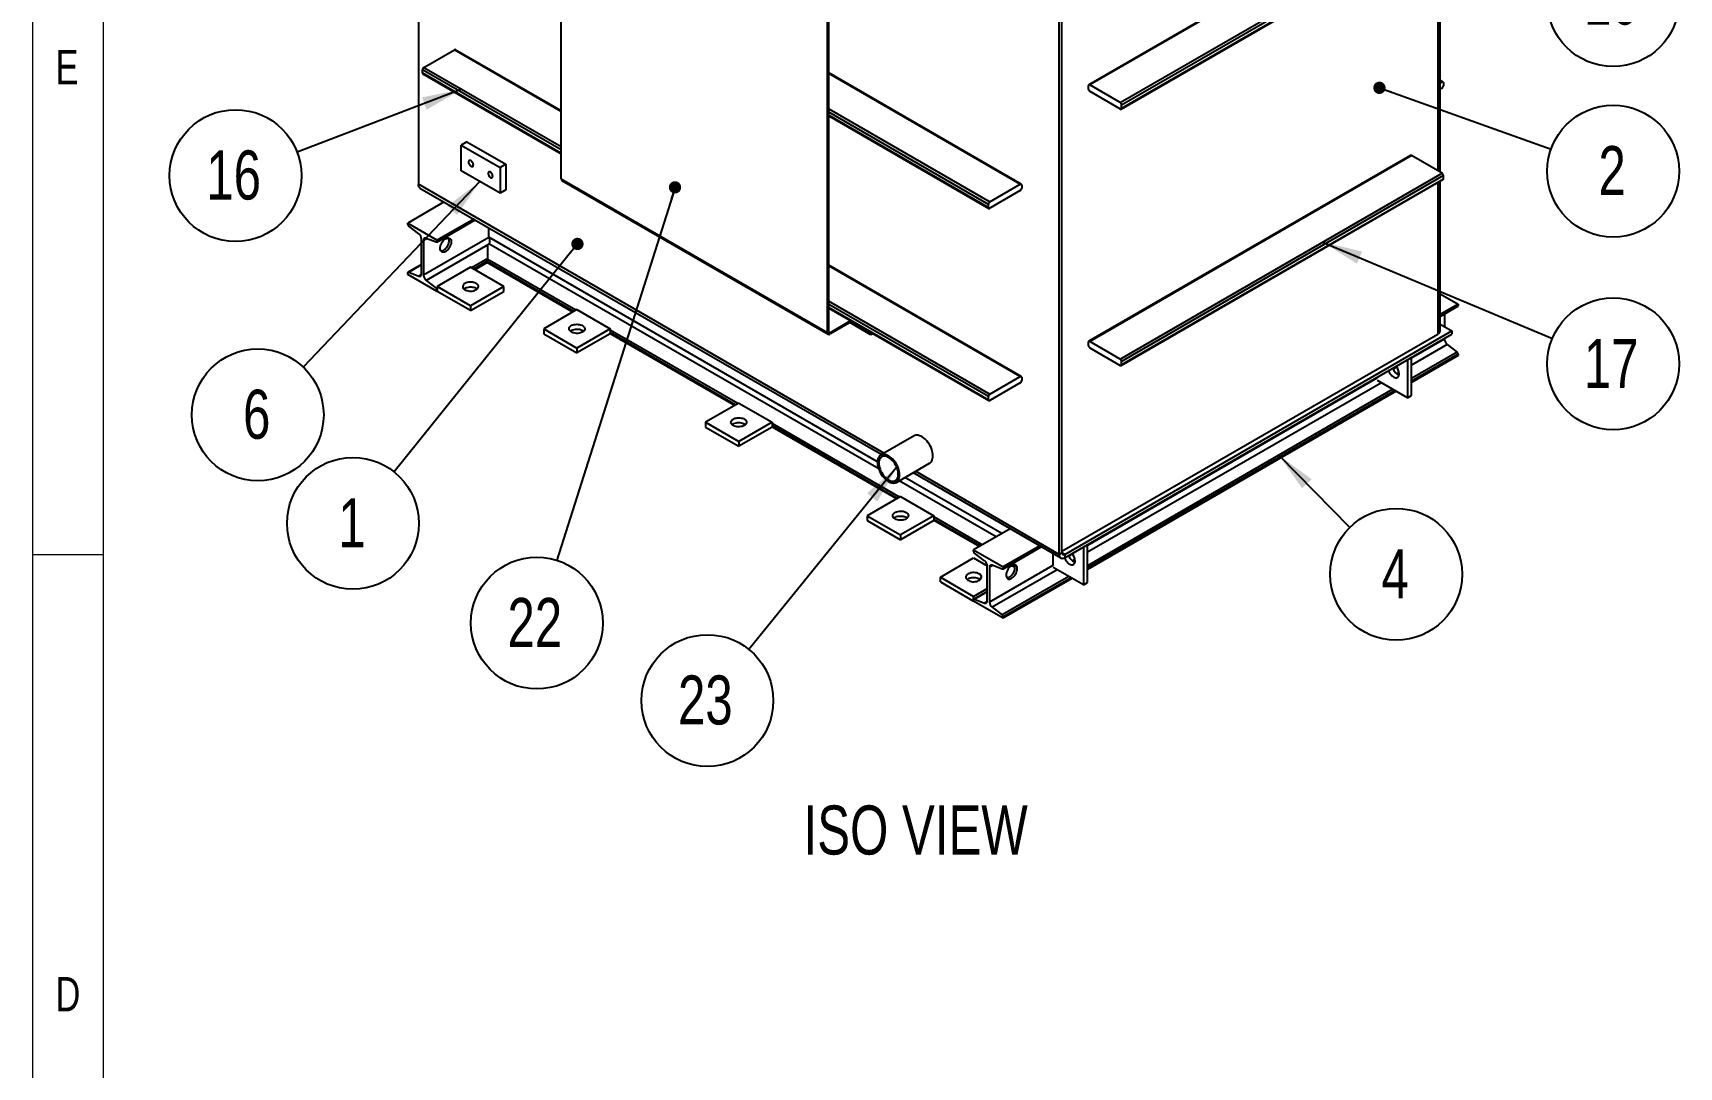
# Model space of a CAD drawing. Header units: inches. Extents: x 1 to 529, y 1 to 374.
# Drawn here: x 0.6 to 112.5, y 215.3 to 285.6 of the extents above; entities that cross this region are included whole.
import ezdxf

# ---------------------------------------------------------------- set-up
doc = ezdxf.new("R2010")
doc.units = ezdxf.units.IN
doc.header["$LTSCALE"] = 32
doc.header["$MEASUREMENT"] = 0
doc.layers.add('FORMAT', color=7, linetype='Continuous')
doc.styles.add('SLDTEXTSTYLE0', font='TXT', dxfattribs={"width": 0.75})
doc.dimstyles.new('SLDDIMSTYLE5', dxfattribs={"dimtxt": 0.18, "dimasz": 2.71875, "dimexe": 0, "dimexo": 0.0625, "dimgap": 0, "dimtad": 0, "dimtih": 1, "dimtoh": 1, "dimdec": 0, "dimrnd": 1e-09, "dimzin": 0, "dimdsep": 46, "dimtxsty": 'Standard', "dimsah": 1, "dimcen": 0.09, "dimadec": 0, "dimazin": 0, "dimtfac": 2.71875, "dimtdec": 0, "dimtofl": 0, "dimtmove": 0, "dimatfit": 3, "dimfxl": 0, "dimfrac": 2, "dimtolj": 1, "dimtzin": 0, "dimarcsym": 0})
doc.dimstyles.new('SLDDIMSTYLE6', dxfattribs={"dimtxt": 0.18, "dimasz": 0.836538, "dimexe": 0, "dimexo": 0.0625, "dimgap": 0, "dimtad": 0, "dimtih": 1, "dimtoh": 1, "dimdec": 0, "dimrnd": 1e-09, "dimzin": 0, "dimdsep": 46, "dimtxsty": 'Standard', "dimblk1": 'DOT', "dimblk2": 'DOT', "dimsah": 1, "dimcen": 0.09, "dimadec": 0, "dimazin": 0, "dimtfac": 0.836538, "dimtdec": 0, "dimtofl": 0, "dimtmove": 0, "dimatfit": 3, "dimldrblk": 'DOT', "dimfxl": 0, "dimfrac": 2, "dimtolj": 1, "dimtzin": 0, "dimarcsym": 0})

# ---------------------------------------------------------------- blocks, each defined once
blk = doc.blocks.new('Drawing View43')
at = {"color": 7, "linetype": 'Continuous', "lineweight": 25}
for p, q in [((-7.24, 11.42), (-7.24, -36.4)), ((36.31, -61.55), (36.31, -5.86)), ((36.5, -61.44), (36.5, -5.75)), ((2.47, -36.02), (2.47, -12.9)), ((60.19, -17.01), (38.32, -29.64)), ((60.26, -17.02), (38.39, -29.65)), ((40.46, -30.85), (62.34, -18.22)), ((40.53, -31.29), (62.4, -18.66)), ((62.43, -18.38), (40.56, -31.01)), ((40.56, -31.23), (62.43, -18.6)), ((62.05, -18.86), (62.05, -35.47)), ((62.21, -35.56), (62.21, -18.77)), ((20.57, -46.47), (20.57, -23.35)), ((20.65, -46.42), (20.65, -23.31)), ((-6.87, -28.45), (-4.79, -27.26)), ((2.47, -31.45), (-4.79, -27.26)), ((2.47, -31.4), (-4.73, -27.25)), ((-6.96, -28.83), (-6.96, -28.62)), ((2.47, -34.06), (-6.96, -28.62)), ((-6.96, -28.83), (2.47, -34.28)), ((-6.93, -28.9), (2.47, -34.32)), ((-6.87, -28.45), (2.47, -33.84)), ((33.74, -36.39), (20.65, -28.83)), ((33.67, -36.4), (20.65, -28.88)), ((38.29, -29.7), (38.29, -29.92)), ((40.46, -30.85), (38.39, -29.65)), ((38.39, -30.08), (40.46, -31.28)), ((62.4, -29.43), (62.21, -29.31)), ((62.34, -29.43), (62.21, -29.36)), ((62.21, -29.51), (62.34, -29.43)), ((62.34, -29.87), (62.21, -29.94)), ((62.43, -29.49), (62.43, -29.71)), ((20.65, -31.27), (31.6, -37.6)), ((40.56, -31.23), (40.56, -31.01)), ((31.51, -37.76), (20.65, -31.49)), ((20.65, -31.71), (31.51, -37.98)), ((20.65, -31.75), (31.53, -38.04)), ((-3.94, -33.52), (-4.32, -33.73)), ((-3.94, -33.52), (-1.3, -35.04)), ((-4.32, -33.73), (-1.68, -35.26)), ((-4.32, -35.48), (-4.32, -33.73)), ((60.19, -34.43), (38.32, -47.06)), ((60.26, -34.44), (38.39, -47.07)), ((62.34, -35.64), (60.26, -34.44)), ((-1.68, -37), (-4.32, -35.48)), ((-1.3, -35.04), (-1.68, -35.26)), ((-1.68, -35.26), (-1.68, -37)), ((-1.3, -35.04), (-1.3, -36.78)), ((40.46, -48.27), (62.34, -35.64)), ((62.43, -35.8), (40.56, -48.43)), ((62.43, -36.02), (62.43, -35.8)), ((24.4, -54.67), (-7.24, -36.4)), ((-7.13, -36.65), (24.25, -54.76)), ((-1.3, -36.78), (-1.68, -37)), ((2.47, -36.02), (20.57, -46.47)), ((2.52, -36.13), (20.62, -46.58)), ((31.6, -37.6), (33.67, -36.4)), ((33.67, -36.83), (31.6, -38.03)), ((33.77, -36.45), (33.77, -36.67)), ((40.53, -48.71), (62.4, -36.08)), ((40.56, -48.65), (62.43, -36.02)), ((62.05, -36.28), (62.05, -46.58)), ((62.21, -46.36), (62.21, -36.19)), ((-5.48, -37.6), (-7.96, -39.03)), ((31.51, -37.98), (31.51, -37.76)), ((-7.96, -39.03), (-5.95, -40.19)), ((-7.96, -39.12), (-7.96, -39.03)), ((-5.98, -40.33), (-3.37, -38.82)), ((-3.47, -38.76), (-5.95, -40.19)), ((-3.4, -38.8), (-5.95, -40.28)), ((-7.21, -39.77), (-7.89, -39.25)), ((-7.03, -42.49), (-7.03, -40.13)), ((-2.44, -40.01), (-6.89, -42.58)), ((-6.66, -40.08), (-6.89, -40.21)), ((-6.89, -40.21), (-6.89, -42.58)), ((-6.02, -40.33), (-6.7, -40.07)), ((-5.95, -40.19), (-5.95, -40.28)), ((-2.44, -40), (-2.44, -39.36)), ((23.96, -55.25), (-2.44, -40)), ((-2.51, -40.52), (-6.7, -42.93)), ((-2.44, -40.45), (-2.51, -40.52)), ((-2.51, -41.5), (-2.51, -40.52)), ((24.05, -55.74), (-2.44, -40.45)), ((-7.96, -42.52), (-7.96, -42.43)), ((-7.03, -41.85), (-7.94, -42.38)), ((-7.03, -41.88), (-7.89, -42.38)), ((-7.89, -42.38), (-7.21, -42.64)), ((-3.69, -42.04), (-5.95, -43.35)), ((-1.43, -43.35), (-3.69, -42.04)), ((-2.51, -41.43), (-3.63, -42.08)), ((-2.56, -41.63), (-3.48, -42.16)), ((-2.56, -41.72), (-3.41, -42.21)), ((-2.56, -41.72), (-2.56, -41.64)), ((3.32, -45.04), (-2.56, -41.64)), ((3.26, -45.08), (-2.56, -41.72)), ((3.47, -44.95), (-2.51, -41.5)), ((33.74, -49.46), (20.65, -41.9)), ((33.67, -49.46), (20.65, -41.94)), ((-5.95, -43.68), (-7.96, -42.52)), ((-7.03, -42.53), (-7.21, -42.64)), ((-6.7, -42.93), (-6.02, -43.46)), ((-5.95, -43.42), (-6.02, -43.46)), ((-3.69, -44.65), (-5.95, -43.35)), ((-5.95, -43.35), (-5.95, -43.68)), ((-5.95, -43.59), (-5.95, -43.68)), ((-1.43, -43.35), (-3.69, -44.65)), ((-1.43, -43.68), (-1.43, -43.35)), ((-3.69, -44.98), (-5.95, -43.68)), ((-3.69, -44.98), (-1.43, -43.68)), ((-3.69, -44.65), (-3.69, -44.98)), ((20.65, -44.34), (31.6, -50.66)), ((31.51, -50.82), (20.65, -44.56)), ((62.21, -43.84), (63.43, -44.55)), ((63.43, -44.55), (62.21, -45.25)), ((63.43, -44.63), (62.21, -45.34)), ((62.21, -45.38), (63.41, -44.69)), ((63.43, -44.55), (63.43, -44.63)), ((3.54, -44.91), (1.28, -46.22)), ((3.54, -44.91), (5.8, -46.22)), ((20.65, -44.77), (31.51, -51.04)), ((20.65, -44.82), (31.53, -51.1)), ((22.13, -45.68), (20.74, -46.48)), ((22.21, -45.72), (20.74, -46.57)), ((23.51, -46.62), (22.08, -45.8)), ((62.5, -45.21), (62.5, -46.08)), ((1.28, -46.22), (3.54, -47.53)), ((1.28, -46.22), (1.28, -46.55)), ((1.28, -46.55), (3.54, -47.85)), ((5.8, -46.22), (3.54, -47.53)), ((5.8, -46.55), (3.54, -47.85)), ((5.8, -46.22), (5.8, -46.55)), ((14.47, -51.3), (5.8, -46.3)), ((14.32, -51.39), (5.8, -46.47)), ((14.25, -51.43), (5.8, -46.55)), ((20.65, -46.42), (20.57, -46.47)), ((20.74, -46.48), (20.65, -46.42)), ((20.74, -46.48), (20.74, -46.57)), ((23.51, -46.47), (23.51, -46.62)), ((23.59, -46.58), (23.51, -46.62)), ((23.59, -46.51), (23.59, -46.58)), ((36.5, -61.33), (62.05, -46.58)), ((36.69, -61.55), (63, -46.36)), ((36.69, -61.77), (63, -46.58)), ((62.5, -46.93), (60.27, -48.22)), ((62.21, -45.91), (63, -46.36)), ((62.5, -46.86), (62.5, -46.93)), ((63, -46.36), (63, -46.58)), ((3.54, -47.53), (3.54, -47.85)), ((38.29, -47.12), (38.29, -47.34)), ((40.46, -48.27), (38.39, -47.07)), ((38.39, -47.5), (40.46, -48.7)), ((62.68, -47.29), (60.27, -48.68)), ((63.36, -47.81), (60.27, -49.6)), ((63.43, -47.95), (60.27, -49.77)), ((63.43, -48.03), (60.27, -49.86)), ((62.68, -47.29), (63.36, -47.81)), ((63.43, -47.95), (63.43, -48.03)), ((40.56, -48.65), (40.56, -48.43)), ((59.25, -48.81), (59.01, -48.95)), ((59.41, -49.18), (59.25, -49.27)), ((59.99, -48.32), (59.99, -50.9)), ((60.27, -50.74), (60.27, -48.15)), ((31.6, -50.66), (33.67, -49.46)), ((33.67, -49.9), (31.6, -51.1)), ((33.77, -49.52), (33.77, -49.73)), ((57.91, -49.58), (38.24, -60.94)), ((58.21, -49.88), (38.24, -61.4)), ((59, -50.33), (38.24, -62.32)), ((57.91, -49.51), (57.91, -49.58)), ((59.99, -50.9), (57.94, -49.72)), ((14.54, -51.26), (12.27, -52.57)), ((14.54, -51.26), (16.8, -52.57)), ((31.51, -51.04), (31.51, -50.82)), ((59.15, -50.42), (38.24, -62.49)), ((59.22, -50.46), (38.24, -62.57)), ((59.99, -50.9), (60.27, -50.74)), ((12.27, -52.57), (12.27, -52.89)), ((12.27, -52.57), (14.54, -53.87)), ((16.8, -52.57), (14.54, -53.87)), ((16.8, -52.57), (16.8, -52.89)), ((12.27, -52.89), (14.54, -54.2)), ((16.8, -52.89), (14.54, -54.2)), ((25.47, -57.65), (16.8, -52.65)), ((25.31, -57.74), (16.8, -52.82)), ((25.25, -57.77), (16.8, -52.89)), ((26.45, -53.49), (24.18, -54.8)), ((14.54, -53.87), (14.54, -54.2)), ((25.25, -56.65), (27.51, -55.34)), ((36.31, -61.55), (26.54, -55.9)), ((32.04, -60.35), (25.44, -56.54)), ((32.42, -60.13), (25.82, -56.32)), ((26.38, -55.99), (36.42, -61.79)), ((25.53, -57.61), (23.27, -58.92)), ((25.53, -57.61), (27.8, -58.92)), ((23.27, -58.92), (25.53, -60.22)), ((23.27, -58.92), (23.27, -59.24)), ((23.27, -59.24), (25.53, -60.55)), ((27.8, -58.92), (25.53, -60.22)), ((27.8, -59.24), (25.53, -60.55)), ((27.8, -58.92), (27.8, -59.24)), ((31.09, -60.9), (27.8, -58.99)), ((30.94, -60.98), (27.8, -59.17)), ((30.88, -61.02), (27.8, -59.24)), ((25.53, -60.22), (25.53, -60.55)), ((32.98, -59.81), (30.5, -61.24)), ((30.5, -61.24), (32.51, -62.4)), ((30.5, -61.32), (30.5, -61.24)), ((31.25, -61.98), (30.57, -61.46)), ((32.49, -62.54), (35.1, -61.03)), ((34.99, -60.97), (32.51, -62.4)), ((35.07, -61.01), (32.51, -62.48)), ((35.88, -61.48), (35.88, -62.3)), ((36.5, -61.44), (36.31, -61.55)), ((36.69, -61.55), (36.5, -61.44)), ((37.22, -61.53), (36.98, -61.67)), ((37.96, -61.03), (37.96, -63.62)), ((38.24, -63.46), (38.24, -60.87)), ((28.24, -63.09), (30.5, -61.78)), ((30.5, -61.78), (31.43, -62.32)), ((31.43, -64.7), (31.43, -62.34)), ((31.8, -62.29), (31.58, -62.42)), ((35.88, -62.3), (31.58, -64.79)), ((31.58, -62.42), (31.58, -64.79)), ((32.44, -62.54), (31.76, -62.28)), ((36.18, -62.59), (31.76, -65.14)), ((32.51, -62.4), (32.51, -62.48)), ((33.32, -62.43), (33.09, -62.3)), ((33.31, -62.35), (33.16, -62.26)), ((37.96, -63.62), (35.91, -62.44)), ((36.69, -61.55), (36.69, -61.77)), ((37.38, -61.89), (37.22, -61.99)), ((28.24, -63.09), (30.5, -64.4)), ((28.24, -63.42), (28.24, -63.09)), ((28.24, -63.42), (30.5, -64.72)), ((36.97, -63.05), (32.44, -65.66)), ((37.12, -63.14), (32.51, -65.8)), ((37.19, -63.18), (32.51, -65.88)), ((32.73, -63.07), (32.76, -63.09)), ((32.74, -63.1), (32.76, -63.09)), ((32.76, -63.09), (32.76, -63.14)), ((37.96, -63.62), (38.24, -63.46)), ((30.5, -64.4), (31.43, -63.86)), ((30.5, -64.72), (30.5, -64.4)), ((30.5, -64.72), (30.5, -64.64)), ((32.51, -65.88), (30.5, -64.72)), ((31.43, -64.06), (30.53, -64.59)), ((31.43, -64.09), (30.57, -64.58)), ((30.57, -64.58), (31.25, -64.85)), ((31.43, -64.74), (31.25, -64.85)), ((31.76, -65.14), (32.44, -65.66)), ((32.51, -65.8), (32.51, -65.88))]:
    blk.add_line(p, q, dxfattribs=at)
at = {"color": 7, "linetype": 'Continuous', "lineweight": 25, "flags": 128}
for points in [[(-3.82, -34.89), (-3.82, -34.95), (-3.8, -35), (-3.77, -35.05), (-3.74, -35.1), (-3.7, -35.14), (-3.66, -35.17), (-3.62, -35.19), (-3.58, -35.19), (-3.55, -35.18), (-3.52, -35.16), (-3.51, -35.12), (-3.5, -35.08), (-3.51, -35.03), (-3.52, -34.97), (-3.55, -34.92), (-3.58, -34.87), (-3.62, -34.83), (-3.66, -34.8), (-3.7, -34.79), (-3.74, -34.78), (-3.77, -34.79), (-3.8, -34.81), (-3.82, -34.85), (-3.82, -34.89)], [(-2.5, -35.66), (-2.5, -35.71), (-2.48, -35.76), (-2.45, -35.81), (-2.42, -35.86), (-2.38, -35.9), (-2.34, -35.93), (-2.3, -35.95), (-2.26, -35.95), (-2.23, -35.94), (-2.2, -35.92), (-2.19, -35.88), (-2.18, -35.84), (-2.19, -35.79), (-2.2, -35.74), (-2.23, -35.68), (-2.26, -35.64), (-2.3, -35.59), (-2.34, -35.56), (-2.38, -35.55), (-2.42, -35.54), (-2.45, -35.55), (-2.48, -35.58), (-2.5, -35.61), (-2.5, -35.66)], [(-6.7, -40.07), (-6.74, -40.06), (-6.77, -40.06), (-6.81, -40.06), (-6.83, -40.08), (-6.86, -40.1), (-6.87, -40.13), (-6.88, -40.17), (-6.89, -40.21)], [(-5.95, -40.28), (-5.96, -40.29), (-5.96, -40.31), (-5.97, -40.32), (-5.97, -40.33), (-5.98, -40.33), (-6, -40.33), (-6.01, -40.33), (-6.02, -40.33)], [(-5.76, -40.74), (-5.75, -40.67), (-5.74, -40.59), (-5.71, -40.5), (-5.67, -40.42), (-5.63, -40.34), (-5.58, -40.27), (-5.52, -40.2), (-5.46, -40.15), (-5.4, -40.1), (-5.33, -40.07), (-5.27, -40.05), (-5.21, -40.04), (-5.16, -40.05), (-5.11, -40.07), (-5.07, -40.1), (-5.04, -40.15), (-5.02, -40.21), (-5, -40.27), (-5, -40.35), (-5.02, -40.43), (-5.04, -40.51), (-5.07, -40.59), (-5.11, -40.67), (-5.16, -40.75), (-5.21, -40.82), (-5.27, -40.88), (-5.33, -40.93), (-5.4, -40.97), (-5.46, -41), (-5.52, -41.01), (-5.58, -41.01), (-5.63, -41), (-5.67, -40.97), (-5.71, -40.93), (-5.74, -40.88), (-5.75, -40.81), (-5.76, -40.74)], [(-5.71, -40.93), (-5.7, -40.93), (-5.64, -40.92), (-5.57, -40.9), (-5.51, -40.87), (-5.45, -40.82), (-5.39, -40.77), (-5.33, -40.7), (-5.28, -40.63), (-5.23, -40.55), (-5.2, -40.46), (-5.17, -40.38), (-5.15, -40.3), (-5.15, -40.22)], [(-7.96, -42.43), (-7.96, -42.42), (-7.96, -42.4), (-7.95, -42.39), (-7.94, -42.38), (-7.93, -42.37), (-7.92, -42.37), (-7.91, -42.37), (-7.89, -42.38)], [(-7.21, -42.64), (-7.18, -42.65), (-7.14, -42.65), (-7.11, -42.64), (-7.08, -42.63), (-7.06, -42.6), (-7.04, -42.57), (-7.03, -42.54), (-7.03, -42.49)], [(-4.07, -43.13), (-4.13, -43.17), (-4.17, -43.22), (-4.2, -43.26), (-4.22, -43.32), (-4.22, -43.37), (-4.21, -43.42), (-4.18, -43.47), (-4.14, -43.52), (-4.08, -43.56), (-4.02, -43.59), (-3.94, -43.62), (-3.86, -43.64), (-3.77, -43.65), (-3.68, -43.66), (-3.59, -43.65), (-3.5, -43.64), (-3.42, -43.61), (-3.35, -43.58), (-3.28, -43.55), (-3.23, -43.5), (-3.19, -43.46), (-3.17, -43.41), (-3.16, -43.36), (-3.16, -43.3), (-3.18, -43.25), (-3.22, -43.2), (-3.27, -43.16), (-3.33, -43.12), (-3.4, -43.09), (-3.48, -43.07), (-3.57, -43.05), (-3.66, -43.04), (-3.75, -43.04), (-3.84, -43.05), (-3.92, -43.07), (-4, -43.1), (-4.07, -43.13)], [(-4.14, -43.51), (-4.13, -43.5), (-4.07, -43.46)], [(-4.07, -43.46), (-4, -43.42), (-3.92, -43.4), (-3.84, -43.38), (-3.75, -43.37), (-3.66, -43.37), (-3.57, -43.38), (-3.48, -43.39), (-3.4, -43.42), (-3.33, -43.45), (-3.27, -43.49), (-3.24, -43.51)], [(3.92, -46.44), (3.85, -46.47), (3.77, -46.5), (3.68, -46.52), (3.6, -46.53), (3.5, -46.53), (3.42, -46.52), (3.33, -46.5), (3.25, -46.48), (3.18, -46.45), (3.12, -46.41), (3.07, -46.36), (3.03, -46.32), (3.01, -46.27), (3.01, -46.21), (3.02, -46.16), (3.04, -46.11), (3.08, -46.06), (3.13, -46.02), (3.2, -45.98), (3.27, -45.95), (3.35, -45.93), (3.44, -45.92), (3.53, -45.91), (3.62, -45.92), (3.71, -45.93), (3.79, -45.95), (3.87, -45.98), (3.93, -46.01), (3.99, -46.05), (4.03, -46.1), (4.06, -46.15), (4.07, -46.2), (4.07, -46.25), (4.05, -46.3), (4.02, -46.35), (3.97, -46.4), (3.92, -46.44)], [(3.09, -46.38), (3.13, -46.35), (3.2, -46.31), (3.27, -46.28), (3.35, -46.26), (3.44, -46.24), (3.53, -46.24), (3.62, -46.24), (3.71, -46.25), (3.79, -46.27), (3.87, -46.3), (3.93, -46.34), (3.99, -46.38), (3.99, -46.38)], [(58.71, -49.05), (58.73, -49.12), (58.77, -49.2), (58.82, -49.27), (58.87, -49.34), (58.93, -49.41), (59, -49.46), (59.06, -49.5), (59.12, -49.53), (59.19, -49.54), (59.24, -49.54), (59.29, -49.52), (59.34, -49.5), (59.37, -49.46), (59.4, -49.4), (59.42, -49.34), (59.42, -49.27)], [(59.41, -49.36), (59.41, -49.36), (59.34, -49.33), (59.28, -49.29), (59.22, -49.24), (59.16, -49.18), (59.1, -49.11), (59.06, -49.03), (59.02, -48.95), (58.99, -48.89)], [(14.91, -52.79), (14.84, -52.82), (14.77, -52.85), (14.68, -52.86), (14.59, -52.87), (14.5, -52.88), (14.41, -52.87), (14.33, -52.85), (14.25, -52.83), (14.18, -52.79), (14.11, -52.76), (14.06, -52.71), (14.03, -52.66), (14.01, -52.61), (14, -52.56), (14.01, -52.51), (14.04, -52.46), (14.08, -52.41), (14.13, -52.37), (14.19, -52.33), (14.27, -52.3), (14.35, -52.28), (14.43, -52.27), (14.52, -52.26), (14.61, -52.26), (14.7, -52.28), (14.79, -52.3), (14.86, -52.32), (14.93, -52.36), (14.98, -52.4), (15.03, -52.45), (15.05, -52.5), (15.07, -52.55), (15.07, -52.6), (15.05, -52.65), (15.02, -52.7), (14.97, -52.75), (14.91, -52.79)], [(14.08, -52.73), (14.13, -52.7), (14.19, -52.66), (14.27, -52.63), (14.35, -52.61), (14.43, -52.59), (14.52, -52.59), (14.61, -52.59), (14.7, -52.6), (14.79, -52.62), (14.86, -52.65), (14.93, -52.69), (14.98, -52.73), (14.99, -52.73)], [(27.73, -54.85), (27.73, -54.75), (27.71, -54.64), (27.69, -54.52), (27.65, -54.41), (27.61, -54.29), (27.55, -54.18), (27.49, -54.07), (27.42, -53.96), (27.34, -53.86), (27.26, -53.77), (27.18, -53.69), (27.09, -53.62), (27, -53.56), (26.91, -53.51), (26.82, -53.48), (26.74, -53.45), (26.66, -53.44), (26.58, -53.45), (26.5, -53.47), (26.45, -53.49)], [(27.73, -54.85), (27.73, -54.75), (27.71, -54.64), (27.69, -54.52), (27.65, -54.41), (27.61, -54.29), (27.55, -54.18), (27.49, -54.07), (27.42, -53.96), (27.34, -53.86), (27.26, -53.77), (27.18, -53.69), (27.09, -53.62), (27, -53.56), (26.91, -53.51), (26.82, -53.48), (26.74, -53.45), (26.66, -53.44), (26.58, -53.45), (26.5, -53.47), (26.45, -53.49)], [(25.47, -56.16), (25.47, -56.05), (25.45, -55.94), (25.42, -55.83), (25.39, -55.71), (25.34, -55.6), (25.29, -55.48), (25.23, -55.37), (25.16, -55.27), (25.08, -55.17), (25, -55.08), (24.92, -55), (24.83, -54.93), (24.74, -54.87), (24.65, -54.82), (24.56, -54.78), (24.48, -54.76), (24.39, -54.75), (24.31, -54.75), (24.24, -54.77), (24.18, -54.8), (24.12, -54.85), (24.07, -54.91), (24.03, -54.97), (24, -55.05), (23.97, -55.14), (23.96, -55.24), (23.96, -55.34), (23.97, -55.45), (24, -55.56), (24.03, -55.68), (24.07, -55.79), (24.12, -55.91), (24.18, -56.02), (24.24, -56.13), (24.31, -56.23), (24.39, -56.32), (24.48, -56.41), (24.56, -56.49), (24.65, -56.55), (24.74, -56.61), (24.83, -56.65), (24.92, -56.68), (25, -56.69), (25.08, -56.7), (25.16, -56.68), (25.23, -56.66), (25.29, -56.62), (25.34, -56.57), (25.39, -56.51), (25.42, -56.43), (25.45, -56.35), (25.47, -56.26), (25.47, -56.16)], [(25.38, -56.1), (25.37, -56.01), (25.36, -55.9), (25.33, -55.8), (25.3, -55.69), (25.25, -55.58), (25.2, -55.48), (25.14, -55.38), (25.07, -55.28), (25, -55.2), (24.92, -55.12), (24.84, -55.05), (24.76, -54.99), (24.68, -54.94), (24.59, -54.9), (24.51, -54.88), (24.44, -54.87), (24.36, -54.88), (24.3, -54.89), (24.24, -54.92), (24.18, -54.97), (24.14, -55.02), (24.1, -55.09), (24.08, -55.16), (24.06, -55.25), (24.06, -55.34), (24.06, -55.44), (24.08, -55.54), (24.1, -55.65), (24.14, -55.76), (24.18, -55.86), (24.24, -55.97), (24.3, -56.07), (24.36, -56.16), (24.44, -56.25), (24.51, -56.33), (24.59, -56.4), (24.68, -56.46), (24.76, -56.51), (24.84, -56.54), (24.92, -56.57), (25, -56.58), (25.07, -56.57), (25.14, -56.55), (25.2, -56.52), (25.25, -56.48), (25.3, -56.42), (25.33, -56.36), (25.36, -56.28), (25.37, -56.2), (25.38, -56.1)], [(27.51, -55.34), (27.55, -55.32), (27.61, -55.26), (27.65, -55.2), (27.69, -55.13), (27.71, -55.04), (27.73, -54.95), (27.73, -54.85)], [(27.51, -55.34), (27.55, -55.32), (27.61, -55.26), (27.65, -55.2), (27.69, -55.13), (27.71, -55.04), (27.73, -54.95), (27.73, -54.85)], [(25.91, -59.13), (25.84, -59.17), (25.76, -59.19), (25.68, -59.21), (25.59, -59.22), (25.5, -59.22), (25.41, -59.22), (25.32, -59.2), (25.24, -59.18), (25.17, -59.14), (25.11, -59.1), (25.06, -59.06), (25.03, -59.01), (25.01, -58.96), (25, -58.91), (25.01, -58.86), (25.03, -58.81), (25.07, -58.76), (25.13, -58.72), (25.19, -58.68), (25.26, -58.65), (25.34, -58.63), (25.43, -58.61), (25.52, -58.61), (25.61, -58.61), (25.7, -58.62), (25.78, -58.64), (25.86, -58.67), (25.93, -58.71), (25.98, -58.75), (26.02, -58.8), (26.05, -58.85), (26.07, -58.9), (26.06, -58.95), (26.05, -59), (26.01, -59.05), (25.97, -59.09), (25.91, -59.13)], [(25.08, -59.08), (25.13, -59.04), (25.19, -59.01), (25.26, -58.98), (25.34, -58.96), (25.43, -58.94), (25.52, -58.94), (25.61, -58.94), (25.7, -58.95), (25.78, -58.97), (25.86, -59), (25.93, -59.03), (25.98, -59.08), (25.98, -59.08)], [(31.76, -62.28), (31.72, -62.27), (31.69, -62.26), (31.66, -62.27), (31.63, -62.29), (31.61, -62.31), (31.59, -62.34), (31.58, -62.38), (31.58, -62.42)], [(32.51, -62.48), (32.51, -62.5), (32.5, -62.51), (32.5, -62.53), (32.49, -62.53), (32.48, -62.54), (32.47, -62.54), (32.45, -62.54), (32.44, -62.54)], [(33.09, -62.3), (33.02, -62.34), (32.96, -62.39), (32.9, -62.46), (32.85, -62.53), (32.8, -62.61), (32.77, -62.69), (32.74, -62.77), (32.72, -62.85), (32.71, -62.93), (32.71, -63), (32.73, -63.07), (32.75, -63.12), (32.78, -63.17), (32.83, -63.2), (32.88, -63.22), (32.93, -63.22), (32.99, -63.21), (33.05, -63.19), (33.12, -63.15), (33.18, -63.1), (33.24, -63.04), (33.3, -62.97), (33.35, -62.9), (33.39, -62.82), (33.42, -62.73), (33.45, -62.65), (33.46, -62.57), (33.46, -62.5), (33.46, -62.43), (33.44, -62.37), (33.41, -62.32), (33.37, -62.28), (33.32, -62.26), (33.27, -62.25), (33.21, -62.25), (33.15, -62.27), (33.09, -62.3)], [(32.76, -63.14), (32.77, -63.14), (32.83, -63.13), (32.89, -63.11), (32.96, -63.07), (33.02, -63.03), (33.08, -62.97), (33.14, -62.91), (33.19, -62.83), (33.23, -62.75), (33.27, -62.67), (33.3, -62.59), (33.31, -62.51), (33.32, -62.43)], [(36.31, -61.55), (36.32, -61.62), (36.34, -61.68), (36.36, -61.74), (36.4, -61.78), (36.45, -61.8), (36.5, -61.82), (36.56, -61.81), (36.63, -61.8), (36.69, -61.77)], [(36.68, -61.77), (36.7, -61.83), (36.74, -61.92), (36.79, -61.99), (36.85, -62.06), (36.9, -62.12), (36.97, -62.18), (37.03, -62.22), (37.09, -62.24), (37.16, -62.26), (37.21, -62.26), (37.26, -62.24), (37.31, -62.21), (37.34, -62.17), (37.37, -62.12), (37.39, -62.06), (37.39, -61.99)], [(37.38, -62.08), (37.38, -62.08), (37.31, -62.05), (37.25, -62.01), (37.19, -61.96), (37.13, -61.9), (37.07, -61.83), (37.03, -61.75), (36.99, -61.67), (36.96, -61.61)], [(30.12, -62.87), (30.07, -62.91), (30.02, -62.96), (29.99, -63.01), (29.97, -63.06), (29.97, -63.11), (29.98, -63.16), (30.01, -63.21), (30.05, -63.26), (30.11, -63.3), (30.17, -63.33), (30.25, -63.36), (30.33, -63.38), (30.42, -63.4), (30.51, -63.4), (30.6, -63.39), (30.69, -63.38), (30.77, -63.36), (30.84, -63.33), (30.91, -63.29), (30.96, -63.25), (31, -63.2), (31.02, -63.15), (31.03, -63.1), (31.03, -63.05), (31.01, -62.99), (30.97, -62.95), (30.92, -62.9), (30.86, -62.86), (30.79, -62.83), (30.71, -62.81), (30.62, -62.79), (30.53, -62.78), (30.44, -62.78), (30.36, -62.79), (30.27, -62.81), (30.19, -62.84), (30.12, -62.87)], [(30.05, -63.25), (30.07, -63.24), (30.12, -63.2)], [(30.12, -63.2), (30.19, -63.17), (30.27, -63.14), (30.36, -63.12), (30.44, -63.11), (30.53, -63.11), (30.62, -63.12), (30.71, -63.13), (30.79, -63.16), (30.86, -63.19), (30.92, -63.23), (30.95, -63.25)], [(30.5, -64.64), (30.5, -64.62), (30.51, -64.61), (30.51, -64.6), (30.52, -64.59), (30.53, -64.58), (30.54, -64.58), (30.56, -64.58), (30.57, -64.58)], [(31.25, -64.85), (31.29, -64.86), (31.32, -64.86), (31.35, -64.85), (31.38, -64.84), (31.4, -64.81), (31.42, -64.78), (31.43, -64.74), (31.43, -64.7)]]:
    blk.add_lwpolyline(points, dxfattribs=at)
at = {"color": 7, "linetype": 'Continuous', "lineweight": 25}
for centre, radius, start, end in [((-4.75, -27.31), 0.0671, 65.6929, 125.6176), ((-6.76, -28.63), 0.205, 122.6055, 177.3945), ((-6.9, -28.84), 0.0657, 173.7012, 234.9867), ((38.35, -29.69), 0.0582, 50.7967, 189.214), ((38.5, -29.91), 0.205, 182.6055, 237.3945), ((62.37, -29.48), 0.0582, 350.786, 129.2033), ((62.22, -29.7), 0.205, 302.6055, 357.3945), ((40.35, -31.02), 0.205, 2.6055, 57.3945), ((40.5, -31.24), 0.0582, 230.7967, 9.214), ((60.22, -34.5), 0.0671, 54.3824, 114.3071), ((62.22, -35.81), 0.205, 2.6055, 57.3945), ((-6.98, -36.43), 0.268, 174.3376, 234.3502), ((2.59, -36.03), 0.121, 173.7012, 234.9867), ((33.71, -36.44), 0.0582, 350.786, 129.2033), ((33.56, -36.66), 0.205, 302.6055, 357.3945), ((62.37, -36.03), 0.0639, 304.0564, 7.2558), ((31.56, -37.99), 0.0582, 170.786, 309.2033), ((31.71, -37.77), 0.205, 122.6055, 177.3945), ((-7.78, -39.11), 0.183, 182.8998, 231.6282), ((-7.51, -40.15), 0.484, 2.8998, 51.6282), ((-5.48, -40.21), 0.331, 357.7797, 31.2597), ((-2.73, -40), 0.288, 358.5486, 359.9947), ((-2.38, -41.65), 0.184, 134.0112, 177.095), ((-6.4, -42.55), 0.484, 182.8998, 231.6282), ((-6.14, -43.6), 0.183, 2.8998, 51.6282), ((63.38, -44.64), 0.0574, 304.7388, 6.5733), ((20.67, -46.49), 0.107, 170.786, 309.2033), ((20.71, -46.43), 0.0582, 170.786, 309.2033), ((61.94, -46.34), 0.268, 294.3332, 354.3466), ((62.99, -46.91), 0.484, 182.8998, 231.6282), ((38.35, -47.11), 0.0582, 50.7967, 189.214), ((38.5, -47.33), 0.205, 182.6055, 237.3945), ((63.25, -47.96), 0.183, 2.8998, 51.6282), ((40.35, -48.44), 0.205, 2.6055, 57.3945), ((40.5, -48.66), 0.0582, 230.7967, 9.214), ((58.59, -49.32), 0.836, 2.9959, 41.3863), ((33.71, -49.51), 0.0582, 350.786, 129.2033), ((33.56, -49.73), 0.205, 302.6055, 357.3945), ((31.56, -51.05), 0.0582, 170.786, 309.2033), ((31.71, -50.83), 0.205, 122.6055, 177.3945), ((30.68, -61.31), 0.183, 182.8998, 231.6282), ((36.62, -61.46), 0.116, 170.786, 309.2033), ((36.56, -62.03), 0.836, 2.9959, 41.3863), ((30.95, -62.36), 0.484, 2.8998, 51.6282), ((32.99, -62.42), 0.331, 357.7797, 31.2597), ((32.06, -64.76), 0.484, 182.8998, 231.6282), ((32.33, -65.81), 0.183, 2.8998, 51.6282)]:
    blk.add_arc(centre, radius, start, end, dxfattribs=at)
for centre, major_axis, ratio, start_param, end_param in [((-2.65, -40.12), (-0.168, 0.353), 0.622791, 3.355403, 4.731464), ((-2.01, -41.87), (0.502, -0.38), 0.140501, 3.247494, 3.415984)]:
    blk.add_ellipse(centre, major_axis=major_axis, ratio=ratio, start_param=start_param, end_param=end_param, dxfattribs=at)
blk = doc.blocks.new('SW_NOTE_0_28')
at = {"layer": 'FORMAT', "color": 0}
blk.add_circle((4.13, -1.73), 4.48, dxfattribs=at)
at = {"layer": 'FORMAT', "color": 0, "insert": (4, -0.03), "char_height": 3.333, "attachment_point": 2, "style": 'SLDTEXTSTYLE0'}
blk.add_mtext('17', dxfattribs=at)
blk = doc.blocks.new('SW_NOTE_0_29')
at = {"layer": 'FORMAT', "color": 0}
blk.add_circle((4.22, -1.51), 4.48, dxfattribs=at)
at = {"layer": 'FORMAT', "color": 0, "insert": (4.15, 0.2), "char_height": 3.33, "attachment_point": 2, "style": 'SLDTEXTSTYLE0'}
blk.add_mtext('2', dxfattribs=at)
blk = doc.blocks.new('_Dot')
at = {"color": 0, "linetype": 'ByBlock', "lineweight": -2}
blk.add_line((-0.5, 0), (-1, 0), dxfattribs=at)
at = {"color": 0, "linetype": 'ByBlock', "const_width": 0.5}
blk.add_lwpolyline([(-0.25, 0, 1), (0.25, 0, 1)], format="xyb", close=True, dxfattribs=at)
blk = doc.blocks.new('SW_NOTE_0_30')
at = {"layer": 'FORMAT', "color": 0}
blk.add_circle((3.15, -3.19), 4.48, dxfattribs=at)
at = {"layer": 'FORMAT', "color": 0, "insert": (3.08, -1.49), "char_height": 3.33, "attachment_point": 2, "style": 'SLDTEXTSTYLE0'}
blk.add_mtext('4', dxfattribs=at)
blk = doc.blocks.new('SW_NOTE_0_31')
at = {"layer": 'FORMAT', "color": 0}
blk.add_circle((-2.82, -3.48), 4.48, dxfattribs=at)
at = {"layer": 'FORMAT', "color": 0, "insert": (-2.96, -1.77), "char_height": 3.333, "attachment_point": 2, "style": 'SLDTEXTSTYLE0'}
blk.add_mtext('23', dxfattribs=at)
blk = doc.blocks.new('SW_NOTE_0_32')
at = {"layer": 'FORMAT', "color": 0}
blk.add_circle((-1.35, -4.27), 4.48, dxfattribs=at)
at = {"layer": 'FORMAT', "color": 0, "insert": (-1.49, -2.57), "char_height": 3.333, "attachment_point": 2, "style": 'SLDTEXTSTYLE0'}
blk.add_mtext('22', dxfattribs=at)
blk = doc.blocks.new('SW_NOTE_0_33')
at = {"layer": 'FORMAT', "color": 0}
blk.add_circle((-3.09, -3.25), 4.48, dxfattribs=at)
at = {"layer": 'FORMAT', "color": 0, "insert": (-3.16, -1.54), "char_height": 3.33, "attachment_point": 2, "style": 'SLDTEXTSTYLE0'}
blk.add_mtext('6', dxfattribs=at)
blk = doc.blocks.new('SW_NOTE_0_34')
at = {"layer": 'FORMAT', "color": 0}
blk.add_circle((-2.81, -3.49), 4.48, dxfattribs=at)
at = {"layer": 'FORMAT', "color": 0, "insert": (-2.87, -1.79), "char_height": 3.33, "attachment_point": 2, "style": 'SLDTEXTSTYLE0'}
blk.add_mtext('1', dxfattribs=at)
blk = doc.blocks.new('SW_NOTE_0_35')
at = {"layer": 'FORMAT', "color": 0}
blk.add_circle((-4.19, -1.6), 4.48, dxfattribs=at)
at = {"layer": 'FORMAT', "color": 0, "insert": (-4.32, 0.11), "char_height": 3.333, "attachment_point": 2, "style": 'SLDTEXTSTYLE0'}
blk.add_mtext('16', dxfattribs=at)
blk = doc.blocks.new('SW_NOTE_0_45')
at = {"layer": 'FORMAT', "color": 0}
blk.add_circle((4.29, -1.3), 4.48, dxfattribs=at)
at = {"layer": 'FORMAT', "color": 0, "insert": (4.16, 0.41), "char_height": 3.333, "attachment_point": 2, "style": 'SLDTEXTSTYLE0'}
blk.add_mtext('10', dxfattribs=at)

msp = doc.modelspace()

# ---------------------------------------------------------------- linework, layer by layer
at = {"color": 7, "linetype": 'Continuous', "lineweight": 18}
for p, q in [((0.598, 0.598), (0.598, 373.575)), ((5.398, 5.398), (5.398, 368.775)), ((5.398, 250.079), (0.598, 250.079))]:
    msp.add_line(p, q, dxfattribs=at)

# ---------------------------------------------------------------- block references
at = {"color": 7, "linetype": 'Continuous', "lineweight": 25}
msp.add_blockref('Drawing View43', (34.033, 311.663), dxfattribs=at)
at = {"layer": 'FORMAT'}
for name, p in [('SW_NOTE_0_45', (103.708, 289.042)), ('SW_NOTE_0_35', (18.561, 277.454)), ('SW_NOTE_0_29', (103.777, 277.662)), ('SW_NOTE_0_28', (103.865, 264.793)), ('SW_NOTE_0_33', (18.969, 262.845)), ('SW_NOTE_0_34', (25.158, 255.717)), ('SW_NOTE_0_30', (90.101, 251.954)), ('SW_NOTE_0_32', (36.2, 249.722)), ('SW_NOTE_0_31', (49.259, 243.661))]:
    msp.add_blockref(name, p, dxfattribs=at)

# ---------------------------------------------------------------- texts
at = {"color": 7, "linetype": 'Continuous', "lineweight": 0, "char_height": 2.333, "attachment_point": 1, "style": 'SLDTEXTSTYLE0'}
for s, insert in [('E', (2.131, 284.393)), ('D', (2.131, 221.401))]:
    msp.add_mtext(s, dxfattribs=dict(at, insert=insert))
at = {"layer": 'FORMAT', "insert": (52.977, 233.054), "char_height": 3.3333, "attachment_point": 1, "style": 'SLDTEXTSTYLE0'}
msp.add_mtext('ISO VIEW', dxfattribs=at)

# ---------------------------------------------------------------- leaders
at = {"layer": 'FORMAT'}
for points, dimstyle in [([(92.113, 281.821), (103.777, 277.662)], 'SLDDIMSTYLE6'), ([(29.741, 281.722), (18.561, 277.454)], 'SLDDIMSTYLE5'), ([(30.976, 275.456), (18.969, 262.845)], 'SLDDIMSTYLE5'), ([(44.238, 275.058), (36.2, 249.722)], 'SLDDIMSTYLE6'), ([(37.607, 271.212), (25.158, 255.717)], 'SLDDIMSTYLE6'), ([(88.248, 271.337), (103.865, 264.793)], 'SLDDIMSTYLE5'), ([(85.274, 256.852), (90.101, 251.954)], 'SLDDIMSTYLE5'), ([(59.358, 256.102), (49.259, 243.661)], 'SLDDIMSTYLE5')]:
    msp.add_leader(points, dimstyle=dimstyle, dxfattribs=at)

doc.saveas('drawing.dxf')
